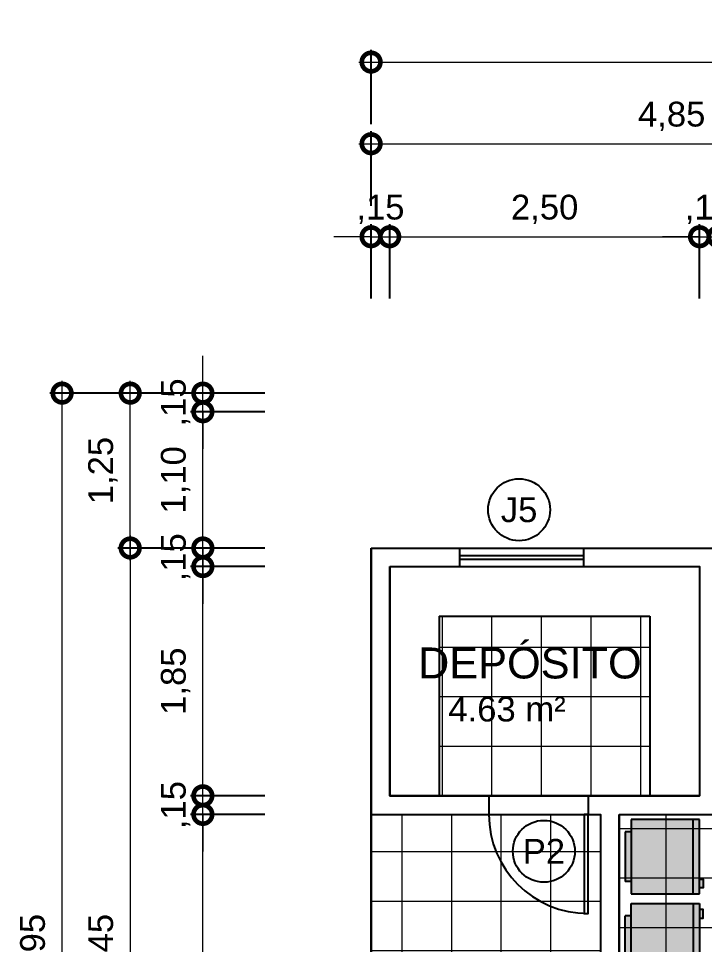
# Model space of a CAD drawing. Header units: metres. Extents: x 47788.9 to 47882.9, y 23411 to 23449.6.
# Drawn here: x 47822.77 to 47828.31, y 23425.46 to 23432.94 of the extents above; entities that cross this region are included whole.
import ezdxf
from ezdxf.enums import TextEntityAlignment as Align

# ---------------------------------------------------------------- set-up
doc = ezdxf.new("R2010")
doc.units = ezdxf.units.M
doc.header["$LTSCALE"] = 0.25
doc.linetypes.add('DASHDOT2', pattern=[12.7, 6.35, -3.175, 0, -3.175])
for name, color, linetype in [('0 @ 0.1', 7, 'Continuous'), ('ARQ_ALV CT', 5, 'Continuous'), ('ARQ_ESQ CT', 30, 'Continuous'), ('ARQ_MOB 02', 2, 'Continuous'), ('ARQ_PISO 01', 1, 'Continuous'), ('ARQ_PROJ SUP', 1, 'DASHDOT2'), ('ARQ_SIMB 01', 1, 'Continuous'), ('ARQ_TXT 01', 1, 'Continuous'), ('SIMB_02', 2, 'Continuous'), ('SIMB_TXT', 1, 'Continuous')]:
    doc.layers.add(name, color=color, linetype=linetype)
doc.layers.add('ARQ_0_AREAS', color=7, linetype='Continuous', true_color=0x5a1694, plot=False)
doc.layers.add('ARQ_CINZA 03', color=252, linetype='Continuous', lineweight=9)
doc.layers.add('ARQ_COTA_AZUL', color=5, linetype='Continuous', lineweight=20, true_color=0x0000ff)
doc.styles.add('Annot_2.0mm', font='arial.ttf', dxfattribs={"height": 2})
doc.styles.add('Annot_2.5mm', font='arial.ttf', dxfattribs={"height": 2.5})
doc.styles.add('cota', font='arial.ttf')
doc.styles.add('SIMB', font='arial.ttf')
doc.dimstyles.new('Info 01 - annot', dxfattribs={"dimtxt": 2, "dimasz": 3, "dimexe": 1, "dimexo": 1, "dimgap": 1, "dimtad": 1, "dimzin": 4, "dimtxsty": 'cota', "dimblk": 'DOTSMALL', "dimcen": 2, "dimdle": 1, "dimclrd": 256, "dimclre": 256, "dimclrt": 1, "dimazin": 2, "dimtfac": 0.09, "dimtix": 1, "dimtmove": 2, "dimatfit": 2, "dimfxl": 5, "dimfxlon": 1, "dimtolj": 1, "dimtzin": 4, "dimlwd": -1, "dimarcsym": 1})

# ---------------------------------------------------------------- blocks, each defined once
blk = doc.blocks.new('_DotSmall')
at = {"color": 0, "linetype": 'ByBlock', "const_width": 0.5}
blk.add_lwpolyline([(-0.0625, 0, 1), (0.0625, 0, 1)], format="xyb", close=True, dxfattribs=at)
blk = doc.blocks.new('*D57')
at = {"layer": 'ARQ_COTA_AZUL', "transparency": 16777216}
for p, q in [((47824.26158584464, 23428.66282307431), (47824.26158584464, 23428.96282307431)), ((47824.26158584464, 23428.66282307431), (47824.26158584464, 23428.51282307435)), ((47824.26158584464, 23428.51282307435), (47824.26158584464, 23428.21282307435))]:
    blk.add_line(p, q, dxfattribs=at)
at = {"layer": 'ARQ_COTA_AZUL', "lineweight": -2, "transparency": 16777216}
for p, q in [((47824.76158584464, 23428.66282307431), (47824.16158584465, 23428.66282307431)), ((47824.76158584464, 23428.51282307435), (47824.16158584465, 23428.51282307435))]:
    blk.add_line(p, q, dxfattribs=at)
at = {"layer": 'Defpoints', "color": 0, "transparency": 16777216}
for p in [(47825.61882898951, 23428.66282307431), (47824.26158584464, 23428.51282307435), (47825.76882898949, 23428.51282307435)]:
    blk.add_point(p, dxfattribs=at)
at = {"layer": 'ARQ_COTA_AZUL', "transparency": 16777216, "xscale": 0.3, "yscale": 0.3, "zscale": 0.3}
for p, rotation in [((47824.26158584464, 23428.66282307431), 270), ((47824.26158584464, 23428.51282307435), 90)]:
    blk.add_blockref('_DotSmall', p, dxfattribs=dict(at, rotation=rotation))
at = {"layer": 'ARQ_COTA_AZUL', "color": 1, "transparency": 16777216, "insert": (47824.04139484874, 23428.58782307431), "char_height": 0.2, "attachment_point": 5, "rotation": 90, "style": 'cota'}
blk.add_mtext('\\A1;,15', dxfattribs=at)
blk = doc.blocks.new('*D59')
at = {"layer": 'ARQ_COTA_AZUL', "transparency": 16777216}
blk.add_line((47823.67547227827, 23428.76282307431), (47823.67547227827, 23422.11282307432), dxfattribs=at)
at = {"layer": 'ARQ_COTA_AZUL', "lineweight": -2, "transparency": 16777216}
for p, q in [((47824.17547227827, 23428.66282307431), (47823.57547227827, 23428.66282307431)), ((47824.17547227827, 23422.21282307432), (47823.57547227827, 23422.21282307432))]:
    blk.add_line(p, q, dxfattribs=at)
at = {"layer": 'Defpoints', "color": 0, "transparency": 16777216}
for p in [(47825.61882898951, 23428.66282307431), (47823.67547227827, 23422.21282307432), (47830.46882898945, 23422.21282307432)]:
    blk.add_point(p, dxfattribs=at)
at = {"layer": 'ARQ_COTA_AZUL', "transparency": 16777216, "xscale": 0.3, "yscale": 0.3, "zscale": 0.3}
for p, rotation in [((47823.67547227827, 23428.66282307431), 90), ((47823.67547227827, 23422.21282307432), 270)]:
    blk.add_blockref('_DotSmall', p, dxfattribs=dict(at, rotation=rotation))
at = {"layer": 'ARQ_COTA_AZUL', "color": 1, "transparency": 16777216, "insert": (47823.45528128237, 23425.4378230743), "char_height": 0.2, "attachment_point": 5, "rotation": 90, "style": 'cota'}
blk.add_mtext('\\A1;6,45', dxfattribs=at)
blk = doc.blocks.new('GEL60')
at = {"true_color": 0xffffff}
h = blk.add_hatch(color=7, dxfattribs=at)
h.dxf.hatch_style = 1
h.paths.add_polyline_path([(0.6000000000000001, 0.55), (0.55, 0.55), (0.55, 0.5800000000000001), (0.48, 0.5800000000000001), (0.48, 0.55), (0, 0.55), (1.110223024625157e-16, 0), (0.1000000000000001, 0), (0.1000000000000001, -0.05000000000000004), (0.5, -0.05000000000000004), (0.5, 0), (0.6000000000000003, 0)])
at = {"layer": 'ARQ_MOB 02'}
for p, q in [((0, 0.55), (1.110223024625157e-16, 1.110223024625157e-16)), ((0.6000000000000001, 0.55), (0, 0.55)), ((0.6000000000000003, 1.110223024625157e-16), (0.6000000000000001, 0.55)), ((0.6000000000000001, 0.5), (0, 0.5)), ((0, 0), (0.6000000000000001, 0)), ((0.1000000000000001, 0), (0.1000000000000001, -0.05000000000000004)), ((0.5, 0), (0.5, -0.05000000000000004)), ((0.1000000000000001, -0.05000000000000004), (0.5, -0.05000000000000004))]:
    blk.add_line(p, q, dxfattribs=at)
blk.add_lwpolyline([(0.55, 0.55), (0.48, 0.55), (0.48, 0.5800000000000001), (0.55, 0.5800000000000001)], close=True, dxfattribs=at)
blk = doc.blocks.new('DUASX60')
blk.add_blockref('GEL60', (0.05850337614524292, 0.07061538695646163))
at = {"xscale": -1}
blk.add_blockref('GEL60', (1.334966711275847, 0.07061538695646163), dxfattribs=at)
blk = doc.blocks.new('*D60')
at = {"layer": 'ARQ_COTA_AZUL', "transparency": 16777216}
blk.add_line((47824.26158584464, 23422.26282307431), (47824.26158584464, 23426.61282307435), dxfattribs=at)
at = {"layer": 'ARQ_COTA_AZUL', "lineweight": -2, "transparency": 16777216}
for p, q in [((47824.76158584464, 23426.51282307435), (47824.16158584465, 23426.51282307435)), ((47824.76158584464, 23422.36282307431), (47824.16158584465, 23422.36282307431))]:
    blk.add_line(p, q, dxfattribs=at)
at = {"layer": 'Defpoints', "color": 0, "transparency": 16777216}
for p in [(47824.26158584464, 23426.51282307435), (47825.61882898951, 23426.51282307435), (47825.61882898951, 23422.36282307431)]:
    blk.add_point(p, dxfattribs=at)
at = {"layer": 'ARQ_COTA_AZUL', "transparency": 16777216, "xscale": 0.3, "yscale": 0.3, "zscale": 0.3}
for p, rotation in [((47824.26158584464, 23426.51282307435), 90), ((47824.26158584464, 23422.36282307431), 270)]:
    blk.add_blockref('_DotSmall', p, dxfattribs=dict(at, rotation=rotation))
at = {"layer": 'ARQ_COTA_AZUL', "color": 1, "transparency": 16777216, "insert": (47824.04139484874, 23424.43782307431), "char_height": 0.2, "attachment_point": 5, "rotation": 90, "style": 'cota'}
blk.add_mtext('\\A1;4,15', dxfattribs=at)
blk = doc.blocks.new('*D61')
at = {"layer": 'ARQ_COTA_AZUL', "transparency": 16777216}
for p, q in [((47824.26158584463, 23426.66282307435), (47824.26158584463, 23426.96282307435)), ((47824.26158584463, 23426.51282307435), (47824.26158584463, 23426.66282307435)), ((47824.26158584463, 23426.51282307435), (47824.26158584463, 23426.21282307435))]:
    blk.add_line(p, q, dxfattribs=at)
at = {"layer": 'ARQ_COTA_AZUL', "lineweight": -2, "transparency": 16777216}
for p, q in [((47824.76158584463, 23426.66282307435), (47824.16158584463, 23426.66282307435)), ((47824.76158584463, 23426.51282307435), (47824.16158584463, 23426.51282307435))]:
    blk.add_line(p, q, dxfattribs=at)
at = {"layer": 'Defpoints', "color": 0, "transparency": 16777216}
for p in [(47824.26158584463, 23426.66282307435), (47825.76882898948, 23426.66282307435), (47825.61882898951, 23426.51282307435)]:
    blk.add_point(p, dxfattribs=at)
at = {"layer": 'ARQ_COTA_AZUL', "transparency": 16777216, "xscale": 0.3, "yscale": 0.3, "zscale": 0.3}
for p, rotation in [((47824.26158584463, 23426.66282307435), 270), ((47824.26158584463, 23426.51282307435), 90)]:
    blk.add_blockref('_DotSmall', p, dxfattribs=dict(at, rotation=rotation))
at = {"layer": 'ARQ_COTA_AZUL', "color": 1, "transparency": 16777216, "insert": (47824.04139484873, 23426.58782307433), "char_height": 0.2, "attachment_point": 5, "rotation": 90, "style": 'cota'}
blk.add_mtext('\\A1;,15', dxfattribs=at)
blk = doc.blocks.new('*D78')
at = {"layer": 'ARQ_COTA_AZUL', "lineweight": -2, "transparency": 16777216}
for p, q in [((47825.6188289895, 23430.6753238427), (47825.6188289895, 23431.2753238427)), ((47825.76882898948, 23430.6753238427), (47825.76882898948, 23431.2753238427))]:
    blk.add_line(p, q, dxfattribs=at)
at = {"layer": 'ARQ_COTA_AZUL', "transparency": 16777216}
for p, q in [((47825.6188289895, 23431.1753238427), (47825.3188289895, 23431.1753238427)), ((47825.6188289895, 23431.1753238427), (47825.76882898948, 23431.1753238427)), ((47825.76882898948, 23431.1753238427), (47826.06882898948, 23431.1753238427))]:
    blk.add_line(p, q, dxfattribs=at)
at = {"layer": 'Defpoints', "color": 0, "transparency": 16777216}
for p in [(47825.76882898948, 23431.1753238427), (47825.6188289895, 23428.6628230743), (47825.76882898948, 23428.51282307434)]:
    blk.add_point(p, dxfattribs=at)
at = {"layer": 'ARQ_COTA_AZUL', "transparency": 16777216, "xscale": 0.3, "yscale": 0.3, "zscale": 0.3}
blk.add_blockref('_DotSmall', (47825.6188289895, 23431.1753238427), dxfattribs=at)
at = {"layer": 'ARQ_COTA_AZUL', "transparency": 16777216, "xscale": 0.3, "yscale": 0.3, "zscale": 0.3, "rotation": 180}
blk.add_blockref('_DotSmall', (47825.76882898948, 23431.1753238427), dxfattribs=at)
at = {"layer": 'ARQ_COTA_AZUL', "color": 1, "transparency": 16777216, "insert": (47825.69382898949, 23431.39551483861), "char_height": 0.2, "attachment_point": 5, "style": 'cota'}
blk.add_mtext('\\A1;,15', dxfattribs=at)
blk = doc.blocks.new('*D79')
at = {"layer": 'ARQ_COTA_AZUL', "lineweight": -2, "transparency": 16777216}
for p, q in [((47825.76882898948, 23430.6753238427), (47825.76882898948, 23431.2753238427)), ((47828.26882898948, 23430.6753238427), (47828.26882898948, 23431.2753238427))]:
    blk.add_line(p, q, dxfattribs=at)
at = {"layer": 'ARQ_COTA_AZUL', "transparency": 16777216}
blk.add_line((47825.66882898948, 23431.1753238427), (47828.36882898948, 23431.1753238427), dxfattribs=at)
at = {"layer": 'Defpoints', "color": 0, "transparency": 16777216}
for p in [(47828.26882898948, 23431.1753238427), (47825.76882898948, 23428.51282307434), (47828.26882898948, 23428.51282307432)]:
    blk.add_point(p, dxfattribs=at)
at = {"layer": 'ARQ_COTA_AZUL', "transparency": 16777216, "xscale": 0.3, "yscale": 0.3, "zscale": 0.3, "rotation": 180}
blk.add_blockref('_DotSmall', (47825.76882898948, 23431.1753238427), dxfattribs=at)
at = {"layer": 'ARQ_COTA_AZUL', "transparency": 16777216, "xscale": 0.3, "yscale": 0.3, "zscale": 0.3}
blk.add_blockref('_DotSmall', (47828.26882898948, 23431.1753238427), dxfattribs=at)
at = {"layer": 'ARQ_COTA_AZUL', "color": 1, "transparency": 16777216, "insert": (47827.01882898948, 23431.39551483861), "char_height": 0.2, "attachment_point": 5, "style": 'cota'}
blk.add_mtext('\\A1;2,50', dxfattribs=at)
blk = doc.blocks.new('*D80')
at = {"layer": 'ARQ_COTA_AZUL', "lineweight": -2, "transparency": 16777216}
for p, q in [((47828.26882898948, 23430.67532384271), (47828.26882898948, 23431.27532384271)), ((47828.41882898947, 23430.67532384271), (47828.41882898947, 23431.27532384271))]:
    blk.add_line(p, q, dxfattribs=at)
at = {"layer": 'ARQ_COTA_AZUL', "transparency": 16777216}
for p, q in [((47828.26882898948, 23431.17532384271), (47827.96882898948, 23431.17532384271)), ((47828.26882898948, 23431.17532384271), (47828.41882898947, 23431.17532384271)), ((47828.41882898947, 23431.17532384271), (47828.71882898948, 23431.17532384271))]:
    blk.add_line(p, q, dxfattribs=at)
at = {"layer": 'Defpoints', "color": 0, "transparency": 16777216}
for p in [(47828.41882898947, 23431.17532384271), (47828.26882898948, 23428.51282307432), (47828.41882898947, 23428.51282307432)]:
    blk.add_point(p, dxfattribs=at)
at = {"layer": 'ARQ_COTA_AZUL', "transparency": 16777216, "xscale": 0.3, "yscale": 0.3, "zscale": 0.3}
blk.add_blockref('_DotSmall', (47828.26882898948, 23431.17532384271), dxfattribs=at)
at = {"layer": 'ARQ_COTA_AZUL', "transparency": 16777216, "xscale": 0.3, "yscale": 0.3, "zscale": 0.3, "rotation": 180}
blk.add_blockref('_DotSmall', (47828.41882898947, 23431.17532384271), dxfattribs=at)
at = {"layer": 'ARQ_COTA_AZUL', "color": 1, "transparency": 16777216, "insert": (47828.34382898948, 23431.39551483862), "char_height": 0.2, "attachment_point": 5, "style": 'cota'}
blk.add_mtext('\\A1;,15', dxfattribs=at)
blk = doc.blocks.new('*D98')
at = {"layer": 'ARQ_COTA_AZUL', "transparency": 16777216}
blk.add_line((47824.26158584466, 23428.56282307431), (47824.26158584466, 23429.8628230743), dxfattribs=at)
at = {"layer": 'ARQ_COTA_AZUL', "lineweight": -2, "transparency": 16777216}
for p, q in [((47824.76158584466, 23429.7628230743), (47824.16158584466, 23429.7628230743)), ((47824.76158584466, 23428.66282307431), (47824.16158584466, 23428.66282307431))]:
    blk.add_line(p, q, dxfattribs=at)
at = {"layer": 'Defpoints', "color": 0, "transparency": 16777216}
for p in [(47824.26158584466, 23429.7628230743), (47830.61882898951, 23429.7628230743), (47825.61882898951, 23428.66282307431)]:
    blk.add_point(p, dxfattribs=at)
at = {"layer": 'ARQ_COTA_AZUL', "transparency": 16777216, "xscale": 0.3, "yscale": 0.3, "zscale": 0.3}
for p, rotation in [((47824.26158584466, 23429.7628230743), 90), ((47824.26158584466, 23428.66282307431), 270)]:
    blk.add_blockref('_DotSmall', p, dxfattribs=dict(at, rotation=rotation))
at = {"layer": 'ARQ_COTA_AZUL', "color": 1, "transparency": 16777216, "insert": (47824.04139484875, 23429.21282307429), "char_height": 0.2, "attachment_point": 5, "rotation": 90, "style": 'cota'}
blk.add_mtext('\\A1;1,10', dxfattribs=at)
blk = doc.blocks.new('*D99')
at = {"layer": 'ARQ_COTA_AZUL', "transparency": 16777216}
for p, q in [((47824.26158584466, 23429.9128230743), (47824.26158584466, 23430.2128230743)), ((47824.26158584466, 23429.7628230743), (47824.26158584466, 23429.9128230743)), ((47824.26158584466, 23429.7628230743), (47824.26158584466, 23429.4628230743))]:
    blk.add_line(p, q, dxfattribs=at)
at = {"layer": 'ARQ_COTA_AZUL', "lineweight": -2, "transparency": 16777216}
for p, q in [((47824.76158584466, 23429.9128230743), (47824.16158584466, 23429.9128230743)), ((47824.76158584466, 23429.7628230743), (47824.16158584466, 23429.7628230743))]:
    blk.add_line(p, q, dxfattribs=at)
at = {"layer": 'Defpoints', "color": 0, "transparency": 16777216}
for p in [(47824.26158584466, 23429.9128230743), (47830.61882898953, 23429.9128230743), (47830.61882898951, 23429.7628230743)]:
    blk.add_point(p, dxfattribs=at)
at = {"layer": 'ARQ_COTA_AZUL', "transparency": 16777216, "xscale": 0.3, "yscale": 0.3, "zscale": 0.3}
for p, rotation in [((47824.26158584466, 23429.9128230743), 270), ((47824.26158584466, 23429.7628230743), 90)]:
    blk.add_blockref('_DotSmall', p, dxfattribs=dict(at, rotation=rotation))
at = {"layer": 'ARQ_COTA_AZUL', "color": 1, "transparency": 16777216, "insert": (47824.04139484875, 23429.83782307428), "char_height": 0.2, "attachment_point": 5, "rotation": 90, "style": 'cota'}
blk.add_mtext('\\A1;,15', dxfattribs=at)
blk = doc.blocks.new('*D100')
at = {"layer": 'ARQ_COTA_AZUL', "transparency": 16777216}
blk.add_line((47823.67547227826, 23428.56282307431), (47823.67547227826, 23430.0128230743), dxfattribs=at)
at = {"layer": 'ARQ_COTA_AZUL', "lineweight": -2, "transparency": 16777216}
for p, q in [((47824.17547227826, 23429.9128230743), (47823.57547227826, 23429.9128230743)), ((47824.17547227826, 23428.66282307431), (47823.57547227826, 23428.66282307431))]:
    blk.add_line(p, q, dxfattribs=at)
at = {"layer": 'Defpoints', "color": 0, "transparency": 16777216}
for p in [(47823.67547227826, 23429.9128230743), (47830.46882898943, 23429.9128230743), (47825.61882898951, 23428.66282307431)]:
    blk.add_point(p, dxfattribs=at)
at = {"layer": 'ARQ_COTA_AZUL', "transparency": 16777216, "xscale": 0.3, "yscale": 0.3, "zscale": 0.3}
for p, rotation in [((47823.67547227826, 23429.9128230743), 90), ((47823.67547227826, 23428.66282307431), 270)]:
    blk.add_blockref('_DotSmall', p, dxfattribs=dict(at, rotation=rotation))
at = {"layer": 'ARQ_COTA_AZUL', "color": 1, "transparency": 16777216, "insert": (47823.45528128235, 23429.28782307429), "char_height": 0.2, "attachment_point": 5, "rotation": 90, "style": 'cota'}
blk.add_mtext('\\A1;1,25', dxfattribs=at)
blk = doc.blocks.new('*D101')
at = {"layer": 'ARQ_COTA_AZUL', "transparency": 16777216}
blk.add_line((47823.12589532445, 23420.86282307428), (47823.12589532445, 23430.0128230743), dxfattribs=at)
at = {"layer": 'ARQ_COTA_AZUL', "lineweight": -2, "transparency": 16777216}
for p, q in [((47823.62589532445, 23429.9128230743), (47823.02589532445, 23429.9128230743)), ((47823.62589532445, 23420.96282307428), (47823.02589532445, 23420.96282307428))]:
    blk.add_line(p, q, dxfattribs=at)
at = {"layer": 'Defpoints', "color": 0, "transparency": 16777216}
for p in [(47823.12589532445, 23429.9128230743), (47830.46882898943, 23429.9128230743), (47830.46882898943, 23420.96282307428)]:
    blk.add_point(p, dxfattribs=at)
at = {"layer": 'ARQ_COTA_AZUL', "transparency": 16777216, "xscale": 0.3, "yscale": 0.3, "zscale": 0.3}
for p, rotation in [((47823.12589532445, 23429.9128230743), 90), ((47823.12589532445, 23420.96282307428), 270)]:
    blk.add_blockref('_DotSmall', p, dxfattribs=dict(at, rotation=rotation))
at = {"layer": 'ARQ_COTA_AZUL', "color": 1, "transparency": 16777216, "insert": (47822.90570432854, 23425.43782307427), "char_height": 0.2, "attachment_point": 5, "rotation": 90, "style": 'cota'}
blk.add_mtext('\\A1;8,95', dxfattribs=at)
blk = doc.blocks.new('*D102')
at = {"layer": 'ARQ_COTA_AZUL', "lineweight": -2, "transparency": 16777216}
for p, q in [((47825.6188289895, 23431.42588385657), (47825.6188289895, 23432.02588385656)), ((47830.46882898941, 23431.42588385657), (47830.46882898941, 23432.02588385656))]:
    blk.add_line(p, q, dxfattribs=at)
at = {"layer": 'ARQ_COTA_AZUL', "transparency": 16777216}
blk.add_line((47825.5188289895, 23431.92588385657), (47830.56882898941, 23431.92588385657), dxfattribs=at)
at = {"layer": 'Defpoints', "color": 0, "transparency": 16777216}
for p in [(47830.46882898941, 23431.92588385657), (47830.46882898941, 23429.91282307429), (47825.6188289895, 23428.6628230743)]:
    blk.add_point(p, dxfattribs=at)
at = {"layer": 'ARQ_COTA_AZUL', "transparency": 16777216, "xscale": 0.3, "yscale": 0.3, "zscale": 0.3, "rotation": 180}
blk.add_blockref('_DotSmall', (47825.6188289895, 23431.92588385657), dxfattribs=at)
at = {"layer": 'ARQ_COTA_AZUL', "transparency": 16777216, "xscale": 0.3, "yscale": 0.3, "zscale": 0.3}
blk.add_blockref('_DotSmall', (47830.46882898941, 23431.92588385657), dxfattribs=at)
at = {"layer": 'ARQ_COTA_AZUL', "color": 1, "transparency": 16777216, "insert": (47828.04382898945, 23432.14607485247), "char_height": 0.2, "attachment_point": 5, "style": 'cota'}
blk.add_mtext('\\A1;4,85', dxfattribs=at)
blk = doc.blocks.new('*D105')
at = {"layer": 'ARQ_COTA_AZUL', "lineweight": -2, "transparency": 16777216}
for p, q in [((47825.6188289895, 23432.08497999804), (47825.6188289895, 23432.68497999803)), ((47839.41882898949, 23432.08497999804), (47839.41882898949, 23432.68497999803))]:
    blk.add_line(p, q, dxfattribs=at)
at = {"layer": 'ARQ_COTA_AZUL', "transparency": 16777216}
blk.add_line((47825.5188289895, 23432.58497999804), (47839.51882898949, 23432.58497999804), dxfattribs=at)
at = {"layer": 'Defpoints', "color": 0, "transparency": 16777216}
for p in [(47839.41882898949, 23432.58497999804), (47839.41882898949, 23429.91282307433), (47825.6188289895, 23428.6628230743)]:
    blk.add_point(p, dxfattribs=at)
at = {"layer": 'ARQ_COTA_AZUL', "transparency": 16777216, "xscale": 0.3, "yscale": 0.3, "zscale": 0.3, "rotation": 180}
blk.add_blockref('_DotSmall', (47825.6188289895, 23432.58497999804), dxfattribs=at)
at = {"layer": 'ARQ_COTA_AZUL', "transparency": 16777216, "xscale": 0.3, "yscale": 0.3, "zscale": 0.3}
blk.add_blockref('_DotSmall', (47839.41882898949, 23432.58497999804), dxfattribs=at)
at = {"layer": 'ARQ_COTA_AZUL', "color": 1, "transparency": 16777216, "insert": (47832.51882898949, 23432.80517099394), "char_height": 0.2, "attachment_point": 5, "style": 'cota'}
blk.add_mtext('\\A1;13,80', dxfattribs=at)
blk = doc.blocks.new('*U25')
at = {"layer": 'SIMB_02'}
blk.add_circle((0, 0), 2.5, dxfattribs=at)
at = {"layer": 'SIMB_TXT', "style": 'SIMB'}
blk.add_attdef('CDESQ', text='', height=2, dxfattribs=at).set_placement((0, 0), align=Align.MIDDLE_CENTER)
blk = doc.blocks.new('*D144')
at = {"layer": 'ARQ_COTA_AZUL', "transparency": 16777216}
blk.add_line((47824.26158584464, 23426.56282307435), (47824.26158584464, 23428.61282307435), dxfattribs=at)
at = {"layer": 'ARQ_COTA_AZUL', "lineweight": -2, "transparency": 16777216}
for p, q in [((47824.76158584464, 23428.51282307435), (47824.16158584465, 23428.51282307435)), ((47824.76158584464, 23426.66282307435), (47824.16158584465, 23426.66282307435))]:
    blk.add_line(p, q, dxfattribs=at)
at = {"layer": 'Defpoints', "color": 0, "transparency": 16777216}
for p in [(47824.26158584464, 23428.51282307435), (47825.76882898949, 23428.51282307435), (47825.76882898948, 23426.66282307435)]:
    blk.add_point(p, dxfattribs=at)
at = {"layer": 'ARQ_COTA_AZUL', "transparency": 16777216, "xscale": 0.3, "yscale": 0.3, "zscale": 0.3}
for p, rotation in [((47824.26158584464, 23428.51282307435), 90), ((47824.26158584464, 23426.66282307435), 270)]:
    blk.add_blockref('_DotSmall', p, dxfattribs=dict(at, rotation=rotation))
at = {"layer": 'ARQ_COTA_AZUL', "color": 1, "transparency": 16777216, "insert": (47824.04139484874, 23427.58782307433), "char_height": 0.2, "attachment_point": 5, "rotation": 90, "style": 'cota'}
blk.add_mtext('\\A1;1,85', dxfattribs=at)

msp = doc.modelspace()

# ---------------------------------------------------------------- hatches: boundary and pattern name
at = {"layer": 'ARQ_CINZA 03'}
h = msp.add_hatch(dxfattribs=at)
h.set_pattern_fill('_USER', color=256, scale=0.4, angle=270, double=1, pattern_type=0)
h.set_pattern_definition([(270, (47828.19382898948, 23426.66282307432), (0.4, -7.347880794884119e-17), []), (0, (47828.19382898948, 23426.66282307432), (0, 0.4), [])])
h.paths.add_polyline_path([(47827.86882898948, 23428.11282307432), (47826.16882898948, 23428.11282307433), (47826.1688289895, 23426.66282307432), (47827.86882898946, 23426.66282307433)])
h = msp.add_hatch(dxfattribs=at)
h.set_pattern_fill('_USER', color=256, scale=0.4, angle=270, double=1, pattern_type=0)
h.set_pattern_definition([(270, (47827.46882898949, 23422.21282307431), (0.4, -7.347880794884119e-17), []), (0, (47827.46882898949, 23422.21282307431), (0, 0.4), [])])
h.paths.add_polyline_path([(47825.6188289895, 23426.51282307434), (47827.46882898949, 23426.51282307434), (47827.4688289895, 23422.36282307431), (47825.6188289895, 23422.36282307431)])
h = msp.add_hatch(dxfattribs=at)
h.set_pattern_fill('_USER', color=256, scale=0.4, angle=270, double=1, pattern_type=0)
h.set_pattern_definition([(270, (0, 0), (0.4, -7.347880794884119e-17), []), (0, (0, 0), (0, 0.4), [])])
h.paths.add_polyline_path([(47829.86882898942, 23425.4128230743), (47830.46882898943, 23425.4128230743), (47830.46882898943, 23426.51282307432), (47827.6188289895, 23426.51282307432), (47827.6188289895, 23425.16282307431), (47828.21882898952, 23425.1628230743), (47828.21882898951, 23423.31282307432), (47827.6188289895, 23423.31282307432), (47827.6188289895, 23422.36282307431), (47830.46882898943, 23422.36282307432), (47830.46882898943, 23422.91282307432), (47829.86882898943, 23422.91282307432)])

# ---------------------------------------------------------------- linework, layer by layer
at = {"layer": 'ARQ_0_AREAS'}
for points in [[(47825.6188289895, 23428.6628230743), (47830.46882898941, 23428.6628230743), (47830.46882898941, 23429.91282307429), (47838.21882898955, 23429.91282307426), (47838.21882898961, 23420.96282307427), (47830.46882898941, 23420.96282307427), (47830.46882898944, 23422.21282307431), (47825.6188289895, 23422.2128230743)], [(47825.76882898948, 23428.51282307434), (47828.26882898948, 23428.51282307432), (47828.26882898946, 23426.66282307432), (47825.76882898948, 23426.66282307432)], [(47825.6188289895, 23426.51282307434), (47827.46882898949, 23426.51282307434), (47827.46882898949, 23422.36282307431), (47825.6188289895, 23422.36282307431)], [(47827.6188289895, 23426.51282307432), (47830.46882898943, 23426.51282307432), (47830.46882898943, 23422.36282307432), (47827.6188289895, 23422.36282307432)], [(47827.6188289895, 23426.51282307432), (47830.46882898943, 23426.51282307432), (47830.46882898943, 23422.36282307432), (47827.6188289895, 23422.36282307432)]]:
    msp.add_lwpolyline(points, close=True, dxfattribs=at)
at = {"layer": 'ARQ_ALV CT'}
for p, q in [((47825.6188289895, 23428.6628230743), (47825.6188289895, 23426.51282307434)), ((47825.6188289895, 23428.6628230743), (47826.33132898947, 23428.6628230743)), ((47826.33132898948, 23428.6628230743), (47827.33132898948, 23428.6628230743)), ((47827.33132898948, 23428.6628230743), (47828.75632898944, 23428.6628230743)), ((47825.76882898948, 23428.51282307434), (47825.76882898949, 23426.66282307434)), ((47825.76882898948, 23428.51282307434), (47826.33132898948, 23428.51282307434)), ((47826.33132898947, 23428.51282307434), (47827.33132898947, 23428.51282307434)), ((47827.33132898947, 23428.51282307433), (47828.26882898948, 23428.51282307432)), ((47828.26882898948, 23428.51282307432), (47828.26882898946, 23426.66282307432)), ((47825.76882898946, 23426.66282307434), (47826.5688289895, 23426.66282307434)), ((47826.5688289895, 23426.66282307433), (47826.5688289895, 23426.51282307433)), ((47827.3688289895, 23426.66282307433), (47827.36882898951, 23426.51282307432)), ((47827.36882898949, 23426.66282307433), (47828.26882898946, 23426.66282307432)), ((47825.6188289895, 23426.51282307434), (47826.5688289895, 23426.51282307433)), ((47827.3688289895, 23426.51282307432), (47827.46882898949, 23426.51282307432)), ((47827.4688289895, 23426.51282307432), (47827.4688289895, 23423.26282307431)), ((47827.6188289895, 23426.51282307432), (47827.61882898951, 23423.26282307431)), ((47827.6188289895, 23426.51282307432), (47828.51882898945, 23426.51282307431))]:
    msp.add_line(p, q, dxfattribs=at)
at = {"layer": 'ARQ_ESQ CT'}
msp.add_lwpolyline([(47827.36882898948, 23426.51282307433), (47827.33882898948, 23426.51282307433), (47827.33882898948, 23425.71282307434), (47827.36882898948, 23425.71282307434)], close=True, dxfattribs=at)
at = {"layer": 'ARQ_MOB 02'}
for p, q in [((47826.16882898948, 23428.11282307433), (47826.1688289895, 23426.66282307434)), ((47826.16882898948, 23428.11282307433), (47827.86882898948, 23428.11282307432)), ((47827.86882898948, 23428.11282307432), (47827.86882898946, 23426.66282307433))]:
    msp.add_line(p, q, dxfattribs=at)
at = {"layer": 'ARQ_PISO 01'}
for p, q in [((47826.56882898948, 23426.66282307433), (47827.36882898949, 23426.66282307433)), ((47825.6188289895, 23426.51282307434), (47825.61882898952, 23422.36282307431)), ((47826.56882898948, 23426.51282307433), (47827.36882898948, 23426.5128230743))]:
    msp.add_line(p, q, dxfattribs=at)
at = {"layer": 'ARQ_PROJ SUP'}
for p, q in [((47826.33132898948, 23428.6628230743), (47826.33132898947, 23428.51282307434)), ((47827.33132898948, 23428.6628230743), (47827.33132898948, 23428.51282307433)), ((47826.33132898948, 23428.6028230743), (47827.33132898948, 23428.6028230743)), ((47826.33132898947, 23428.57282307434), (47827.33132898947, 23428.57282307434))]:
    msp.add_line(p, q, dxfattribs=at)
at = {"layer": 'ARQ_SIMB 01'}
msp.add_arc((47827.36882898948, 23426.51282307433), 0.8000000000101863, 180, 270, dxfattribs=at)

# ---------------------------------------------------------------- block references
at = {"layer": '0 @ 0.1', "xscale": 0.1, "yscale": 0.1, "zscale": 0.1}
for p, values in [((47826.81270784927, 23428.97152861663), {'CDESQ': 'J5'}), ((47827.0127807778, 23426.2147270512), {'CDESQ': 'P2'})]:
    msp.add_blockref('*U25', p, dxfattribs=at).add_auto_attribs(values)
at = {"layer": 'ARQ_MOB 02', "ltscale": 3, "xscale": -1, "rotation": 270.0000000000001}
msp.add_blockref('DUASX60', (47827.64720030063, 23425.13594615015), dxfattribs=at)

# ---------------------------------------------------------------- texts
at = {"layer": 'ARQ_TXT 01', "attachment_point": 1}
for s, width, gutter_width, insert, char_height, style in [('DEPÓSITO', 2.275319550237327, 1.5, (47825.99738720216, 23427.85992050267), 0.25, 'Annot_2.5mm'), ('4.63 m²', 1.109399875364034, 1, (47826.24184541916, 23427.4627085992), 0.2, 'Annot_2.0mm')]:
    msp.add_mtext_dynamic_manual_height_columns(s, width=width, gutter_width=gutter_width, heights=[0], dxfattribs=dict(at, insert=insert, char_height=char_height, style=style))

# ---------------------------------------------------------------- dimensions: what is measured, and where the dimension line sits
at = {"layer": 'ARQ_COTA_AZUL'}
for base, p1, p2, picture, middle in [((47839.41882898949, 23432.58497999804), (47825.6188289895, 23428.6628230743), (47839.41882898949, 23429.91282307433), '*D105', (47832.51882898949, 23432.80517099394)), ((47830.46882898941, 23431.92588385657), (47825.6188289895, 23428.6628230743), (47830.46882898941, 23429.91282307429), '*D102', (47828.04382898945, 23432.14607485247)), ((47825.76882898948, 23431.1753238427), (47825.6188289895, 23428.6628230743), (47825.76882898948, 23428.51282307434), '*D78', (47825.69382898949, 23431.39551483861)), ((47828.26882898948, 23431.1753238427), (47825.76882898948, 23428.51282307434), (47828.26882898948, 23428.51282307432), '*D79', (47827.01882898948, 23431.39551483861)), ((47828.41882898947, 23431.17532384271), (47828.26882898948, 23428.51282307432), (47828.41882898947, 23428.51282307432), '*D80', (47828.34382898948, 23431.39551483862))]:
    dim = msp.add_linear_dim(base=base, p1=p1, p2=p2, dimstyle='Info 01 - annot', dxfattribs=at)
    dim.commit()
    dim.dimension.update_dxf_attribs({"geometry": picture, "text_midpoint": middle})
for base, p1, p2, angle, picture, middle in [((47824.26158584466, 23429.9128230743), (47830.6188289895, 23429.76282307429), (47830.61882898951, 23429.91282307429), 270, '*D99', (47824.04139484875, 23429.83782307428)), ((47823.12589532445, 23429.9128230743), (47830.46882898941, 23420.96282307427), (47830.46882898941, 23429.91282307429), 90, '*D101', (47822.90570432854, 23425.43782307427)), ((47823.67547227826, 23429.9128230743), (47825.6188289895, 23428.6628230743), (47830.46882898941, 23429.91282307429), 270, '*D100', (47823.45528128235, 23429.28782307429)), ((47824.26158584466, 23429.7628230743), (47825.6188289895, 23428.6628230743), (47830.6188289895, 23429.76282307429), 270, '*D98', (47824.04139484875, 23429.21282307429)), ((47824.26158584464, 23428.51282307435), (47825.6188289895, 23428.6628230743), (47825.76882898948, 23428.51282307434), 270, '*D57', (47824.04139484874, 23428.58782307431)), ((47823.67547227827, 23422.21282307432), (47825.6188289895, 23428.6628230743), (47830.46882898944, 23422.21282307431), 270, '*D59', (47823.45528128237, 23425.4378230743)), ((47824.26158584464, 23428.51282307435), (47825.76882898946, 23426.66282307434), (47825.76882898948, 23428.51282307434), 270, '*D144', (47824.04139484874, 23427.58782307433)), ((47824.26158584463, 23426.66282307435), (47825.6188289895, 23426.51282307434), (47825.76882898946, 23426.66282307434), 270, '*D61', (47824.04139484873, 23426.58782307433)), ((47824.26158584464, 23426.51282307435), (47825.6188289895, 23422.36282307431), (47825.6188289895, 23426.51282307434), 270, '*D60', (47824.04139484874, 23424.43782307431))]:
    dim = msp.add_linear_dim(base=base, p1=p1, p2=p2, angle=angle, dimstyle='Info 01 - annot', dxfattribs=at)
    dim.commit()
    dim.dimension.update_dxf_attribs({"geometry": picture, "text_midpoint": middle})

doc.saveas('drawing.dxf')
